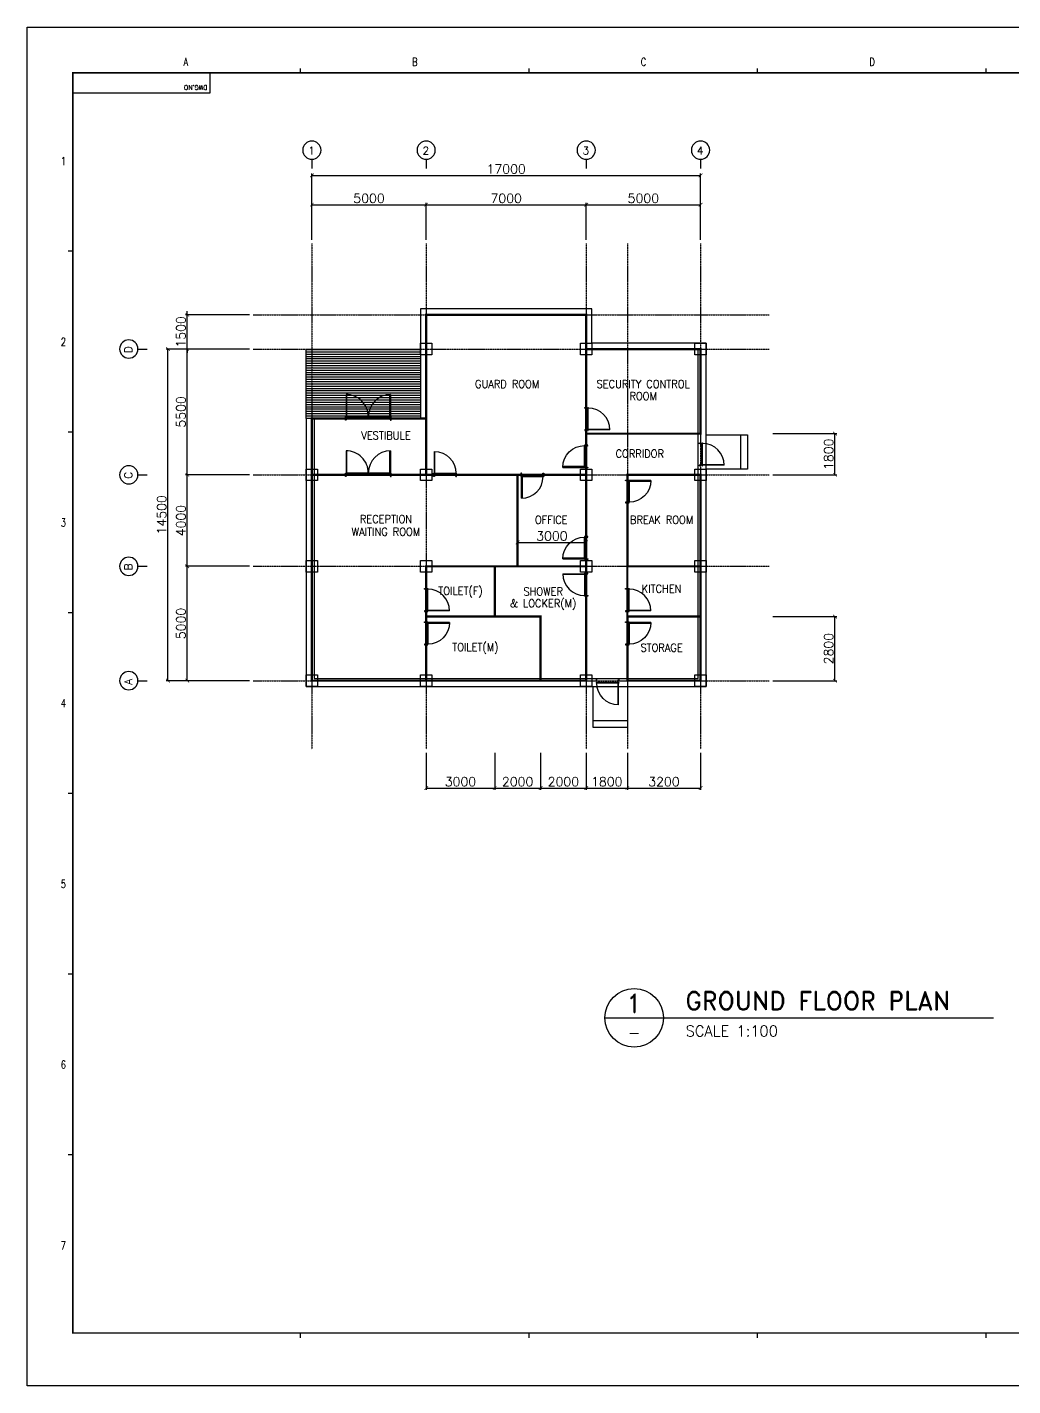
# Model space of a CAD drawing. Header units: millimetres. Extents: x -232466 to 860779, y -177975 to 311634.
# Drawn here: x -987 to 42124, y 172548 to 231948 of the extents above; entities that cross this region are included whole.
import ezdxf
from ezdxf.enums import TextEntityAlignment as Align

# ---------------------------------------------------------------- set-up
doc = ezdxf.new("R2010")
doc.units = ezdxf.units.MM
doc.linetypes.add('AXES', pattern=[50.8, 31.75, -6.35, 6.35, -6.35])
doc.linetypes.add('CENTER', pattern=[2, 1.25, -0.25, 0.25, -0.25])
doc.layers.add('0 외형선', color=3, linetype='Continuous', lineweight=25)
for name, color, linetype in [('4ELE', 4, 'Continuous'), ('Center Line', 1, 'CENTER'), ('COL', 2, 'Continuous'), ('dim', 7, 'Continuous'), ('DOOR', 4, 'Continuous'), ('G', 3, 'Continuous'), ('hat', 8, 'Continuous'), ('stair', 4, 'Continuous'), ('SYM', 7, 'Continuous'), ('TEXT1', 7, 'Continuous'), ('TITLEBOX', 7, 'Continuous')]:
    doc.layers.add(name, color=color, linetype=linetype)
doc.styles.add('ROMAND', font='romand')
doc.styles.add('RomanS', font='romans.shx')
doc.styles.add('TBOX', font='romans.shx')
doc.dimstyles.new('HYUNDAI', dxfattribs={"dimscale": 120, "dimtxt": 3, "dimasz": 3, "dimexe": 1, "dimexo": 2, "dimgap": 1, "dimtad": 1, "dimdec": 0, "dimdsep": 46, "dimtxsty": 'RomanS', "dimcen": 0, "dimclrd": 256, "dimclre": 256, "dimclrt": 3, "dimadec": 0, "dimazin": 0, "dimtfac": 1, "dimtdec": 0, "dimtix": 1, "dimtmove": 2, "dimatfit": 3, "dimfxl": 1, "dimtvp": 1, "dimtolj": 1, "dimarcsym": 0})

# ---------------------------------------------------------------- blocks, each defined once
blk = doc.blocks.new('_ArchTick')
at = {"color": 0, "linetype": 'ByBlock', "const_width": 0.15}
blk.add_lwpolyline([(-0.5, -0.5), (0.5, 0.5)], dxfattribs=at)
blk = doc.blocks.new('*D24')
at = {"layer": 'Defpoints', "color": 0}
for p in [(5172, 217877), (8762, 217877), (8897, 203377)]:
    blk.add_point(p, dxfattribs=at)
at = {"layer": 'dim', "lineweight": -2}
for p, q in [((8602, 217877), (5092, 217877)), ((5172, 203377), (5172, 217877)), ((8737, 203377), (5092, 203377))]:
    blk.add_line(p, q, dxfattribs=at)
at = {"layer": 'dim', "lineweight": -2, "xscale": 160, "yscale": 160, "zscale": 160}
for p, rotation in [((5172, 217877), 90), ((5172, 203377), 270)]:
    blk.add_blockref('_ArchTick', p, dxfattribs=dict(at, rotation=rotation))
at = {"layer": 'dim', "color": 0, "insert": (4892, 210627), "char_height": 400, "attachment_point": 5, "rotation": 90, "style": 'RomanS', "bg_fill": 3, "box_fill_scale": 1.1, "bg_fill_color": 257, "bg_fill_transparency": 0}
blk.add_mtext('\\A1;14500', dxfattribs=at)
blk = doc.blocks.new('*D25')
at = {"layer": 'Defpoints', "color": 0}
for p in [(6017, 217877), (8897, 217877), (8897, 212377)]:
    blk.add_point(p, dxfattribs=at)
at = {"layer": 'dim', "lineweight": -2}
for p, q in [((8737, 217877), (5937, 217877)), ((6017, 212377), (6017, 217877)), ((8737, 212377), (5937, 212377))]:
    blk.add_line(p, q, dxfattribs=at)
at = {"layer": 'dim', "lineweight": -2, "xscale": 160, "yscale": 160, "zscale": 160}
for p, rotation in [((6017, 217877), 90), ((6017, 212377), 270)]:
    blk.add_blockref('_ArchTick', p, dxfattribs=dict(at, rotation=rotation))
at = {"layer": 'dim', "color": 0, "insert": (5737, 215127), "char_height": 400, "attachment_point": 5, "rotation": 90, "style": 'RomanS', "bg_fill": 3, "box_fill_scale": 1.1, "bg_fill_color": 257, "bg_fill_transparency": 0}
blk.add_mtext('\\A1;5500', dxfattribs=at)
blk = doc.blocks.new('*D26')
at = {"layer": 'Defpoints', "color": 0}
for p in [(16465, 224185), (11465, 222487), (16465, 222487)]:
    blk.add_point(p, dxfattribs=at)
at = {"layer": 'dim', "lineweight": -2}
for p, q in [((11465, 222647), (11465, 224265)), ((11465, 224185), (16465, 224185)), ((16465, 222647), (16465, 224265))]:
    blk.add_line(p, q, dxfattribs=at)
at = {"layer": 'dim', "lineweight": -2, "xscale": 160, "yscale": 160, "zscale": 160, "rotation": 180}
blk.add_blockref('_ArchTick', (11465, 224185), dxfattribs=at)
at = {"layer": 'dim', "lineweight": -2, "xscale": 160, "yscale": 160, "zscale": 160}
blk.add_blockref('_ArchTick', (16465, 224185), dxfattribs=at)
at = {"layer": 'dim', "color": 0, "insert": (13965, 224465), "char_height": 400, "attachment_point": 5, "style": 'RomanS', "bg_fill": 3, "box_fill_scale": 1.1, "bg_fill_color": 257, "bg_fill_transparency": 0}
blk.add_mtext('\\A1;5000', dxfattribs=at)
blk = doc.blocks.new('주열')
at = {"layer": 'SYM'}
blk.add_line((0, 600), (0, 0), dxfattribs=at)
blk.add_circle((0, 1200), 600, dxfattribs=at)
blk = doc.blocks.new('*D27')
at = {"layer": 'Defpoints', "color": 0}
for p in [(28465, 225464), (11465, 222487), (28465, 222487)]:
    blk.add_point(p, dxfattribs=at)
at = {"layer": 'dim', "lineweight": -2}
for p, q in [((11465, 222647), (11465, 225544)), ((11465, 225464), (28465, 225464)), ((28465, 222647), (28465, 225544))]:
    blk.add_line(p, q, dxfattribs=at)
at = {"layer": 'dim', "lineweight": -2, "xscale": 160, "yscale": 160, "zscale": 160, "rotation": 180}
blk.add_blockref('_ArchTick', (11465, 225464), dxfattribs=at)
at = {"layer": 'dim', "lineweight": -2, "xscale": 160, "yscale": 160, "zscale": 160}
blk.add_blockref('_ArchTick', (28465, 225464), dxfattribs=at)
at = {"layer": 'dim', "color": 0, "insert": (19965, 225744), "char_height": 400, "attachment_point": 5, "style": 'RomanS', "bg_fill": 3, "box_fill_scale": 1.1, "bg_fill_color": 257, "bg_fill_transparency": 0}
blk.add_mtext('\\A1;17000', dxfattribs=at)
blk = doc.blocks.new('*D28')
at = {"layer": 'Defpoints', "color": 0}
for p in [(23465, 224185), (16465, 222487), (23465, 222487)]:
    blk.add_point(p, dxfattribs=at)
at = {"layer": 'dim', "lineweight": -2}
for p, q in [((16465, 222647), (16465, 224265)), ((16465, 224185), (23465, 224185)), ((23465, 222647), (23465, 224265))]:
    blk.add_line(p, q, dxfattribs=at)
at = {"layer": 'dim', "lineweight": -2, "xscale": 160, "yscale": 160, "zscale": 160, "rotation": 180}
blk.add_blockref('_ArchTick', (16465, 224185), dxfattribs=at)
at = {"layer": 'dim', "lineweight": -2, "xscale": 160, "yscale": 160, "zscale": 160}
blk.add_blockref('_ArchTick', (23465, 224185), dxfattribs=at)
at = {"layer": 'dim', "color": 0, "insert": (19965, 224465), "char_height": 400, "attachment_point": 5, "style": 'RomanS', "bg_fill": 3, "box_fill_scale": 1.1, "bg_fill_color": 257, "bg_fill_transparency": 0}
blk.add_mtext('\\A1;7000', dxfattribs=at)
blk = doc.blocks.new('*D29')
at = {"layer": 'Defpoints', "color": 0}
for p in [(28465, 224185), (23465, 222487), (28465, 222487)]:
    blk.add_point(p, dxfattribs=at)
at = {"layer": 'dim', "lineweight": -2}
for p, q in [((23465, 222647), (23465, 224265)), ((23465, 224185), (28465, 224185)), ((28465, 222647), (28465, 224265))]:
    blk.add_line(p, q, dxfattribs=at)
at = {"layer": 'dim', "lineweight": -2, "xscale": 160, "yscale": 160, "zscale": 160, "rotation": 180}
blk.add_blockref('_ArchTick', (23465, 224185), dxfattribs=at)
at = {"layer": 'dim', "lineweight": -2, "xscale": 160, "yscale": 160, "zscale": 160}
blk.add_blockref('_ArchTick', (28465, 224185), dxfattribs=at)
at = {"layer": 'dim', "color": 0, "insert": (25965, 224465), "char_height": 400, "attachment_point": 5, "style": 'RomanS', "bg_fill": 3, "box_fill_scale": 1.1, "bg_fill_color": 257, "bg_fill_transparency": 0}
blk.add_mtext('\\A1;5000', dxfattribs=at)
blk = doc.blocks.new('*D30')
at = {"layer": 'Defpoints', "color": 0}
for p in [(6017, 208377), (8897, 208377), (8897, 203377)]:
    blk.add_point(p, dxfattribs=at)
at = {"layer": 'dim', "lineweight": -2}
for p, q in [((8737, 208377), (5937, 208377)), ((6017, 203377), (6017, 208377)), ((8737, 203377), (5937, 203377))]:
    blk.add_line(p, q, dxfattribs=at)
at = {"layer": 'dim', "lineweight": -2, "xscale": 160, "yscale": 160, "zscale": 160}
for p, rotation in [((6017, 208377), 90), ((6017, 203377), 270)]:
    blk.add_blockref('_ArchTick', p, dxfattribs=dict(at, rotation=rotation))
at = {"layer": 'dim', "color": 0, "insert": (5737, 205877), "char_height": 400, "attachment_point": 5, "rotation": 90, "style": 'RomanS', "bg_fill": 3, "box_fill_scale": 1.1, "bg_fill_color": 257, "bg_fill_transparency": 0}
blk.add_mtext('\\A1;5000', dxfattribs=at)
blk = doc.blocks.new('*D60')
at = {"layer": 'Defpoints', "color": 0}
for p in [(6017, 212377), (8897, 212377), (8897, 208377)]:
    blk.add_point(p, dxfattribs=at)
at = {"layer": 'dim', "lineweight": -2}
for p, q in [((8737, 212377), (5937, 212377)), ((6017, 208377), (6017, 212377)), ((8737, 208377), (5937, 208377))]:
    blk.add_line(p, q, dxfattribs=at)
at = {"layer": 'dim', "lineweight": -2, "xscale": 160, "yscale": 160, "zscale": 160}
for p, rotation in [((6017, 212377), 90), ((6017, 208377), 270)]:
    blk.add_blockref('_ArchTick', p, dxfattribs=dict(at, rotation=rotation))
at = {"layer": 'dim', "color": 0, "insert": (5737, 210377), "char_height": 400, "attachment_point": 5, "rotation": 90, "style": 'RomanS', "bg_fill": 3, "box_fill_scale": 1.1, "bg_fill_color": 257, "bg_fill_transparency": 0}
blk.add_mtext('\\A1;4000', dxfattribs=at)
blk = doc.blocks.new('*D61')
at = {"layer": 'Defpoints', "color": 0}
for p in [(8897, 219377), (8897, 217877)]:
    blk.add_point(p, dxfattribs=at)
at = {"layer": 'dim', "lineweight": -2}
for p, q in [((8737, 219377), (5937, 219377)), ((6017, 219377), (6017, 219537)), ((6017, 217877), (6017, 219377)), ((8737, 217877), (5937, 217877)), ((6017, 217877), (6017, 217717))]:
    blk.add_line(p, q, dxfattribs=at)
at = {"layer": 'dim', "lineweight": -2, "xscale": 160, "yscale": 160, "zscale": 160}
for p, rotation in [((6017, 219377), 270), ((6017, 217877), 90)]:
    blk.add_blockref('_ArchTick', p, dxfattribs=dict(at, rotation=rotation))
at = {"layer": 'dim', "color": 0, "insert": (5737, 218627), "char_height": 400, "attachment_point": 5, "rotation": 90, "style": 'RomanS', "bg_fill": 3, "box_fill_scale": 1.1, "bg_fill_color": 257, "bg_fill_transparency": 0}
blk.add_mtext('\\A1;1500', dxfattribs=at)
at = {"layer": 'Defpoints', "color": 0}
blk.add_point((6017, 219377), dxfattribs=at)
blk = doc.blocks.new('*D62')
at = {"layer": 'Defpoints', "color": 0}
for p in [(16465, 200377), (19465, 200377), (19465, 198679)]:
    blk.add_point(p, dxfattribs=at)
at = {"layer": 'dim', "lineweight": -2}
for p, q in [((16465, 200217), (16465, 198599)), ((19465, 200217), (19465, 198599)), ((16465, 198679), (19465, 198679))]:
    blk.add_line(p, q, dxfattribs=at)
at = {"layer": 'dim', "lineweight": -2, "xscale": 160, "yscale": 160, "zscale": 160, "rotation": 180}
blk.add_blockref('_ArchTick', (16465, 198679), dxfattribs=at)
at = {"layer": 'dim', "lineweight": -2, "xscale": 160, "yscale": 160, "zscale": 160}
blk.add_blockref('_ArchTick', (19465, 198679), dxfattribs=at)
at = {"layer": 'dim', "color": 0, "insert": (17965, 198959), "char_height": 400, "attachment_point": 5, "style": 'RomanS', "bg_fill": 3, "box_fill_scale": 1.1, "bg_fill_color": 257, "bg_fill_transparency": 0}
blk.add_mtext('\\A1;3000', dxfattribs=at)
blk = doc.blocks.new('*D63')
at = {"layer": 'Defpoints', "color": 0}
for p in [(19465, 200377), (21465, 200377)]:
    blk.add_point(p, dxfattribs=at)
at = {"layer": 'dim', "lineweight": -2}
for p, q in [((19465, 200217), (19465, 198599)), ((21465, 200217), (21465, 198599)), ((19465, 198679), (21465, 198679))]:
    blk.add_line(p, q, dxfattribs=at)
at = {"layer": 'dim', "lineweight": -2, "xscale": 160, "yscale": 160, "zscale": 160, "rotation": 180}
blk.add_blockref('_ArchTick', (19465, 198679), dxfattribs=at)
at = {"layer": 'dim', "lineweight": -2, "xscale": 160, "yscale": 160, "zscale": 160}
blk.add_blockref('_ArchTick', (21465, 198679), dxfattribs=at)
at = {"layer": 'dim', "color": 0, "insert": (20465, 198959), "char_height": 400, "attachment_point": 5, "style": 'RomanS', "bg_fill": 3, "box_fill_scale": 1.1, "bg_fill_color": 257, "bg_fill_transparency": 0}
blk.add_mtext('\\A1;2000', dxfattribs=at)
at = {"layer": 'Defpoints', "color": 0}
blk.add_point((21465, 198679), dxfattribs=at)
blk = doc.blocks.new('*D64')
at = {"layer": 'Defpoints', "color": 0}
for p in [(21465, 200377), (23465, 200377)]:
    blk.add_point(p, dxfattribs=at)
at = {"layer": 'dim', "lineweight": -2}
for p, q in [((21465, 200217), (21465, 198599)), ((23465, 200217), (23465, 198599)), ((21465, 198679), (23465, 198679))]:
    blk.add_line(p, q, dxfattribs=at)
at = {"layer": 'dim', "lineweight": -2, "xscale": 160, "yscale": 160, "zscale": 160, "rotation": 180}
blk.add_blockref('_ArchTick', (21465, 198679), dxfattribs=at)
at = {"layer": 'dim', "lineweight": -2, "xscale": 160, "yscale": 160, "zscale": 160}
blk.add_blockref('_ArchTick', (23465, 198679), dxfattribs=at)
at = {"layer": 'dim', "color": 0, "insert": (22465, 198959), "char_height": 400, "attachment_point": 5, "style": 'RomanS', "bg_fill": 3, "box_fill_scale": 1.1, "bg_fill_color": 257, "bg_fill_transparency": 0}
blk.add_mtext('\\A1;2000', dxfattribs=at)
at = {"layer": 'Defpoints', "color": 0}
blk.add_point((23465, 198679), dxfattribs=at)
blk = doc.blocks.new('*D65')
at = {"layer": 'Defpoints', "color": 0}
for p in [(23465, 200377), (25265, 200377)]:
    blk.add_point(p, dxfattribs=at)
at = {"layer": 'dim', "lineweight": -2}
for p, q in [((23465, 200217), (23465, 198599)), ((25265, 200217), (25265, 198599)), ((23465, 198679), (25265, 198679))]:
    blk.add_line(p, q, dxfattribs=at)
at = {"layer": 'dim', "lineweight": -2, "xscale": 160, "yscale": 160, "zscale": 160, "rotation": 180}
blk.add_blockref('_ArchTick', (23465, 198679), dxfattribs=at)
at = {"layer": 'dim', "lineweight": -2, "xscale": 160, "yscale": 160, "zscale": 160}
blk.add_blockref('_ArchTick', (25265, 198679), dxfattribs=at)
at = {"layer": 'dim', "color": 0, "insert": (24365, 198959), "char_height": 400, "attachment_point": 5, "style": 'RomanS', "bg_fill": 3, "box_fill_scale": 1.1, "bg_fill_color": 257, "bg_fill_transparency": 0}
blk.add_mtext('\\A1;1800', dxfattribs=at)
at = {"layer": 'Defpoints', "color": 0}
blk.add_point((25265, 198679), dxfattribs=at)
blk = doc.blocks.new('*D66')
at = {"layer": 'Defpoints', "color": 0}
for p in [(25265, 200377), (28465, 200377), (28465, 198679)]:
    blk.add_point(p, dxfattribs=at)
at = {"layer": 'dim', "lineweight": -2}
for p, q in [((25265, 200217), (25265, 198599)), ((28465, 200217), (28465, 198599)), ((25265, 198679), (28465, 198679))]:
    blk.add_line(p, q, dxfattribs=at)
at = {"layer": 'dim', "lineweight": -2, "xscale": 160, "yscale": 160, "zscale": 160, "rotation": 180}
blk.add_blockref('_ArchTick', (25265, 198679), dxfattribs=at)
at = {"layer": 'dim', "lineweight": -2, "xscale": 160, "yscale": 160, "zscale": 160}
blk.add_blockref('_ArchTick', (28465, 198679), dxfattribs=at)
at = {"layer": 'dim', "color": 0, "insert": (26865, 198959), "char_height": 400, "attachment_point": 5, "style": 'RomanS', "bg_fill": 3, "box_fill_scale": 1.1, "bg_fill_color": 257, "bg_fill_transparency": 0}
blk.add_mtext('\\A1;3200', dxfattribs=at)
blk = doc.blocks.new('*D67')
at = {"layer": 'Defpoints', "color": 0}
for p in [(31465, 206177), (34345, 206177), (31465, 203377)]:
    blk.add_point(p, dxfattribs=at)
at = {"layer": 'dim', "lineweight": -2}
for p, q in [((31625, 206177), (34425, 206177)), ((34345, 203377), (34345, 206177)), ((31625, 203377), (34425, 203377))]:
    blk.add_line(p, q, dxfattribs=at)
at = {"layer": 'dim', "lineweight": -2, "xscale": 160, "yscale": 160, "zscale": 160}
for p, rotation in [((34345, 206177), 90), ((34345, 203377), 270)]:
    blk.add_blockref('_ArchTick', p, dxfattribs=dict(at, rotation=rotation))
at = {"layer": 'dim', "color": 0, "insert": (34065, 204777), "char_height": 400, "attachment_point": 5, "rotation": 90, "style": 'RomanS', "bg_fill": 3, "box_fill_scale": 1.1, "bg_fill_color": 257, "bg_fill_transparency": 0}
blk.add_mtext('\\A1;2800', dxfattribs=at)
blk = doc.blocks.new('*D68')
at = {"layer": 'Defpoints', "color": 0}
for p in [(31465, 214177), (31465, 212377)]:
    blk.add_point(p, dxfattribs=at)
at = {"layer": 'dim', "lineweight": -2}
for p, q in [((31625, 214177), (34425, 214177)), ((34345, 212377), (34345, 214177)), ((31625, 212377), (34425, 212377))]:
    blk.add_line(p, q, dxfattribs=at)
at = {"layer": 'dim', "lineweight": -2, "xscale": 160, "yscale": 160, "zscale": 160}
for p, rotation in [((34345, 214177), 90), ((34345, 212377), 270)]:
    blk.add_blockref('_ArchTick', p, dxfattribs=dict(at, rotation=rotation))
at = {"layer": 'dim', "color": 0, "insert": (34065, 213277), "char_height": 400, "attachment_point": 5, "rotation": 90, "style": 'RomanS', "bg_fill": 3, "box_fill_scale": 1.1, "bg_fill_color": 257, "bg_fill_transparency": 0}
blk.add_mtext('\\A1;1800', dxfattribs=at)
at = {"layer": 'Defpoints', "color": 0}
blk.add_point((34345, 214177), dxfattribs=at)
blk = doc.blocks.new('D2000')
at = {"color": 8}
for p, q in [((-45, -45), (-45, -1955)), ((0, -1935), (0, -65))]:
    blk.add_line(p, q, dxfattribs=at)
for points in [[(-25, 0), (0, 0), (0, -25), (-45, -25), (-45, -45), (-105, -45), (-150, -25), (-150, 0), (-130, 0)], [(975, -25), (0, -25), (0, -65), (975, -65), (975, -25)], [(-25, -2000), (0, -2000), (0, -1975), (-45, -1975), (-45, -1955), (-105, -1955), (-150, -1975), (-150, -2000), (-130, -2000)], [(975, -1975), (0, -1975), (0, -1935), (975, -1935), (975, -1975)]]:
    blk.add_lwpolyline(points)
at = {"ltscale": 0.2}
for centre, start, end in [((0, -25), 270, 0), ((0, -1975), 0, 90)]:
    blk.add_arc(centre, 975, start, end, dxfattribs=at)
blk = doc.blocks.new('SD1')
at = {"color": 8}
for p, q in [((-55, 200), (-975, 200)), ((-955, 155), (-45, 155))]:
    blk.add_line(p, q, dxfattribs=at)
for points in [[(-25, 1150), (-25, 200), (-55, 200), (-55, 1150)], [(-1000, 180), (-1000, 200), (-975, 200), (-975, 155), (-955, 155), (-955, 95), (-975, 50), (-1000, 50), (-1000, 70)], [(0, 180), (0, 200), (-25, 200), (-25, 155), (-45, 155), (-45, 95), (-25, 50), (0, 50), (0, 70)]]:
    blk.add_lwpolyline(points)
blk.add_arc((-25, 200), 950, 90, 180)
blk = doc.blocks.new('*D99')
at = {"layer": 'Defpoints', "color": 0}
for p in [(23465, 210377), (20465, 210215), (23465, 209424)]:
    blk.add_point(p, dxfattribs=at)
at = {"layer": 'dim', "lineweight": -2}
for p, q in [((20465, 210055), (20465, 209344)), ((23465, 210217), (23465, 209344)), ((20465, 209424), (23465, 209424))]:
    blk.add_line(p, q, dxfattribs=at)
at = {"layer": 'dim', "lineweight": -2, "xscale": 160, "yscale": 160, "zscale": 160, "rotation": 180}
blk.add_blockref('_ArchTick', (20465, 209424), dxfattribs=at)
at = {"layer": 'dim', "lineweight": -2, "xscale": 160, "yscale": 160, "zscale": 160}
blk.add_blockref('_ArchTick', (23465, 209424), dxfattribs=at)
at = {"layer": 'dim', "color": 0, "insert": (21965, 209704), "char_height": 400, "attachment_point": 5, "style": 'RomanS', "bg_fill": 3, "box_fill_scale": 1.1, "bg_fill_color": 257, "bg_fill_transparency": 0}
blk.add_mtext('\\A1;3000', dxfattribs=at)

msp = doc.modelspace()

# ---------------------------------------------------------------- hatches: boundary and pattern name
at = {"layer": 'hat'}
h = msp.add_hatch(dxfattribs=at)
h.set_pattern_fill('_USER', color=256, scale=100, style=0, pattern_type=0)
h.set_pattern_definition([(0, (-24494.57, 155356.6), (0, 100), [])])
h.paths.add_polyline_path([(16214.8, 217876.9), (16214.8, 214836.9), (11214.8, 214836.9), (11214.8, 217876.9)])

# ---------------------------------------------------------------- linework, layer by layer
msp.add_lwpolyline([(24283.1, 188632.4), (41283.1, 188632.4)])
msp.add_circle((25563.1, 188632.4), 1280)
at = {"layer": '0 외형선', "linetype": 'Continuous'}
for points in [[(28715.2, 218126.9), (23715.2, 218126.9), (23715.2, 219626.9), (16215.2, 219626.9), (16214.8, 214836.9), (11214.8, 214836.9), (11215.2, 203126.9), (28715.2, 203126.9)], [(28365.2, 217876.9), (23465.2, 217876.9), (23465.2, 219376.9), (16465.2, 219376.9), (16465.2, 214836.9), (11565.2, 214836.9), (11565.2, 203476.9), (28365.2, 203476.9)]]:
    msp.add_lwpolyline(points, close=True, dxfattribs=at)
at = {"layer": '0 외형선', "linetype": 'Continuous', "const_width": 100}
for points in [[(16465.2, 219376.9), (23465.2, 219376.9), (23465.2, 212376.9), (16465.2, 212376.9)], [(23465.2, 217876.9), (28465.2, 217876.9), (28465.2, 214176.9), (23465.2, 214176.9)], [(11465.2, 214836.9), (16465.2, 214836.9), (16465.2, 212376.9), (11465.2, 212376.9)], [(20465.2, 212376.9), (20465.2, 208376.9), (16465.2, 208376.9), (16465.2, 203376.9), (11465.2, 203376.9), (11465.2, 212376.9)], [(20465.2, 212376.9), (23465.2, 212376.9), (23465.2, 208376.9), (20465.2, 208376.9)], [(25265.2, 212376.9), (28465.2, 212376.9), (28465.2, 208376.9), (25265.2, 208376.9)], [(16465.2, 208376.9), (19465.2, 208376.9), (19465.2, 206176.9), (16465.2, 206176.9)], [(23465.2, 208376.9), (19465.2, 208376.9), (19465, 206176.9), (21465.2, 206176.9), (21465.2, 203376.9), (23465.2, 203376.9)], [(25264, 208376.9), (28464, 208376.9), (28464, 206176.9), (25264, 206176.9)], [(16465.2, 206176.9), (21465.2, 206176.9), (21465.2, 203376.9), (16465.2, 203376.9)], [(25265.2, 206176.9), (28465.2, 206176.9), (28465.2, 203376.9), (25265.2, 203376.9)]]:
    msp.add_lwpolyline(points, close=True, dxfattribs=at)
at = {"layer": '4ELE'}
for p, q in [((30215.2, 214126.9), (30215.2, 212626.9)), ((25265.2, 201626.9), (23765.2, 201626.9))]:
    msp.add_line(p, q, dxfattribs=at)
for points in [[(28715.2, 214126.9), (30515.2, 214126.9), (30515.2, 212626.9), (28715.2, 212626.9)], [(25265.2, 203126.9), (25265.2, 201326.9), (23765.2, 201326.9), (23765.2, 203126.9)]]:
    msp.add_lwpolyline(points, dxfattribs=at)
at = {"layer": 'Center Line', "linetype": 'AXES'}
for p, q in [((8896.6, 219376.9), (31465.2, 219376.9)), ((8896.6, 217876.9), (31465.2, 217876.9))]:
    msp.add_line(p, q, dxfattribs=at)
at = {"layer": 'COL'}
for points in [[(16215.2, 217626.9), (16215.2, 218126.9), (16715.2, 218126.9), (16715.2, 217626.9)], [(23215.2, 217626.9), (23215.2, 218126.9), (23715.2, 218126.9), (23715.2, 217626.9)], [(28215.2, 217626.9), (28215.2, 218126.9), (28715.2, 218126.9), (28715.2, 217626.9)], [(11215.2, 212126.9), (11215.2, 212626.9), (11715.2, 212626.9), (11715.2, 212126.9)], [(16215.2, 212126.9), (16215.2, 212626.9), (16715.2, 212626.9), (16715.2, 212126.9)], [(23215.2, 212126.9), (23215.2, 212626.9), (23715.2, 212626.9), (23715.2, 212126.9)], [(28215.2, 212126.9), (28215.2, 212626.9), (28715.2, 212626.9), (28715.2, 212126.9)], [(11215.2, 208126.9), (11215.2, 208626.9), (11715.2, 208626.9), (11715.2, 208126.9)], [(16215.2, 208126.9), (16215.2, 208626.9), (16715.2, 208626.9), (16715.2, 208126.9)], [(23215.2, 208126.9), (23215.2, 208626.9), (23715.2, 208626.9), (23715.2, 208126.9)], [(28215.2, 208126.9), (28215.2, 208626.9), (28715.2, 208626.9), (28715.2, 208126.9)], [(11215.2, 203126.9), (11215.2, 203626.9), (11715.2, 203626.9), (11715.2, 203126.9)], [(16215.2, 203126.9), (16215.2, 203626.9), (16715.2, 203626.9), (16715.2, 203126.9)], [(23215.2, 203126.9), (23215.2, 203626.9), (23715.2, 203626.9), (23715.2, 203126.9)], [(28215.2, 203126.9), (28215.2, 203626.9), (28715.2, 203626.9), (28715.2, 203126.9)]]:
    msp.add_lwpolyline(points, close=True, dxfattribs=at)
at = {"layer": 'stair'}
msp.add_lwpolyline([(11214.8, 214836.9), (11214.8, 217876.9), (16214.8, 217876.9), (16214.8, 214836.9)], dxfattribs=at)
at = {"layer": 'TITLEBOX', "color": 4, "linetype": 'Continuous'}
for p, q in [((10963.2, 229948.2), (10963.2, 230148.2)), ((10963.2, 229948.2), (10963.2, 230148.2)), ((20963.2, 229948.2), (20963.2, 230148.2)), ((20963.2, 229948.2), (20963.2, 230148.2)), ((30963.2, 229948.2), (30963.2, 230148.2)), ((30963.2, 229948.2), (30963.2, 230148.2)), ((40963.2, 229948.2), (40963.2, 230148.2)), ((40963.2, 229948.2), (40963.2, 230148.2)), ((1013.2, 222148.2), (813.2, 222148.2)), ((1013.2, 214248.2), (813.2, 214248.2)), ((1013.2, 206348.2), (813.2, 206348.2)), ((1013.2, 198448.2), (813.2, 198448.2)), ((1013.2, 190548.2), (813.2, 190548.2)), ((1013.2, 182648.2), (813.2, 182648.2)), ((10963.2, 174648.1), (10963.2, 174848.1)), ((10963.2, 174648.1), (10963.2, 174848.1)), ((20963.2, 174648.1), (20963.2, 174848.1)), ((20963.2, 174648.1), (20963.2, 174848.1)), ((30963.2, 174648.1), (30963.2, 174848.1)), ((30963.2, 174648.1), (30963.2, 174848.1)), ((40963.2, 174648.1), (40963.2, 174848.1)), ((40963.2, 174648.1), (40963.2, 174848.1))]:
    msp.add_line(p, q, dxfattribs=at)
at = {"layer": 'TITLEBOX', "color": 7}
msp.add_lwpolyline([(-986.8, 231948.2), (83113.2, 231948.2), (83113.2, 172548.2), (-986.8, 172548.2)], close=True, dxfattribs=at)
at = {"layer": 'TITLEBOX', "color": 4, "const_width": 70}
msp.add_lwpolyline([(1013.2, 229948.2), (81039.2, 229948.2), (81039.2, 174856.8), (1013.2, 174856.8)], close=True, dxfattribs=at)
at = {"layer": 'TITLEBOX'}
msp.add_lwpolyline([(1013.2, 229082.3), (7013.2, 229082.3), (7013.2, 229948.2)], dxfattribs=at)

# ---------------------------------------------------------------- block references
at = {"layer": 'DOOR'}
for name, p, rotation in [('D2000', (12933.8, 214911.9), 90.00000000000024), ('SD1', (23354.7, 214321), 270.0000000000002), ('D2000', (12933.8, 212451.9), 90.00000000000024), ('SD1', (28354.7, 212771), 270.0000000000002), ('SD1', (20604.2, 212501.9), 180), ('SD1', (23590.2, 208074.8), 90.00000000000024), ('SD1', (16339, 206404.2), 270.0000000000002), ('SD1', (25139, 206404.2), 270.0000000000002)]:
    msp.add_blockref(name, p, dxfattribs=dict(at, rotation=rotation))
at = {"layer": 'DOOR', "xscale": -1}
msp.add_blockref('SD1', (16791.5, 212251.9), dxfattribs=at)
for p, rotation in [((23590.2, 212679), 89.99999999999979), ((25140.2, 212149.5), 269.9999999999998), ((23590.2, 208679), 89.99999999999977), ((16339, 205949.5), 269.9999999999998), ((25139, 205949.5), 269.9999999999998), ((24898.5, 203471.9), 180)]:
    msp.add_blockref('SD1', p, dxfattribs=dict(at, rotation=rotation))
at = {"layer": 'SYM', "xscale": -0.6666666666666666, "yscale": 0.6666666666666666, "zscale": 0.6666666666666666}
for p, rotation in [((11465.2, 225771.2), 359.9999999999999), ((4258.9, 217876.9), 89.99999999999972), ((4258.9, 212376.9), 89.99999999999972), ((4258.9, 208376.9), 89.99999999999972), ((4258.9, 203376.9), 89.99999999999972)]:
    msp.add_blockref('주열', p, dxfattribs=dict(at, rotation=rotation))

# ---------------------------------------------------------------- texts
at = {"layer": 'G', "color": 3, "style": 'RomanS', "width": 0.9}
for s, p in [('GUARD ROOM', (20006.9, 216345.9)), ('SECURITY CONTROL', (25957, 216345.9)), ('ROOM', (25957, 215818.7)), ('VESTIBULE', (14706.5, 214098.7)), ('CORRIDOR', (25806.6, 213302.7)), ('RECEPTION', (14706.5, 210443)), ('OFFICE', (21935.2, 210410.1)), ('BREAK ROOM', (26762.2, 210410.1)), ('WAITING ROOM', (14706.5, 209888.7)), ('TOILET(F)', (17965.2, 207276.9)), ('SHOWER', (21582.5, 207276.9)), ('KITCHEN', (26762.2, 207397.4)), ('& LOCKER(M)', (21582.5, 206735.5)), ('TOILET(M)', (18615.9, 204818.5)), ('STORAGE', (26762.2, 204818.5))]:
    msp.add_text(s, height=350, dxfattribs=at).set_placement(p, align=Align.MIDDLE)
at = {"layer": 'SYM', "style": 'ROMAND'}
for s, p in [('1', (11309.6, 226387)), ('2', (16309.6, 226387)), ('3', (23309.6, 226387)), ('4', (28309.6, 226387))]:
    msp.add_text(s, height=336.4, dxfattribs=at).set_placement(p)
for s, p in [('D', (3603, 217701)), ('C', (3603, 212201)), ('B', (3603, 208201)), ('A', (3603, 203201))]:
    msp.add_text(s, height=336.4, rotation=90, dxfattribs=at).set_placement(p)
at = {"layer": 'TEXT1', "color": 3, "style": 'ROMAND'}
msp.add_text('1', height=800, dxfattribs=at).set_placement((25563.1, 189272.4), align=Align.MIDDLE_CENTER)
for s, height, p in [('GROUND FLOOR PLAN', 800, (27803.1, 188982.2)), ('SCALE 1:100', 468, (27814.4, 187826.5))]:
    msp.add_text(s, height=height, dxfattribs=at).set_placement(p)
at = {"layer": 'TEXT1', "style": 'RomanS'}
msp.add_text('-', height=480, dxfattribs=at).set_placement((25563.1, 187992.4), align=Align.MIDDLE_CENTER)
at = {"layer": 'TITLEBOX', "color": 4, "linetype": 'Continuous', "style": 'TBOX', "width": 0.75}
for s, p in [('A', (5850.2, 230254.8)), ('B', (15850.2, 230254.8)), ('C', (25850.2, 230254.8)), ('D', (35850.2, 230254.8)), ('1', (487.3, 225915)), ('2', (487.3, 218015)), ('3', (487.3, 210115)), ('4', (487.3, 202215)), ('5', (487.3, 194315)), ('6', (487.3, 186415)), ('7', (487.3, 178515))]:
    msp.add_text(s, height=350, dxfattribs=at).set_placement(p)
at = {"layer": 'TITLEBOX', "style": 'ROMAND'}
msp.add_text('DWG.NO', height=200, rotation=180, dxfattribs=at).set_placement((6897.7, 229408.1))

# ---------------------------------------------------------------- next in the draw order: dimensions: what is measured, and where the dimension line sits
at = {"layer": 'dim'}
dim = msp.add_linear_dim(base=(16465.2, 224184.9), p1=(11465.2, 222486.5), p2=(16465.2, 222486.5), dimstyle='HYUNDAI', override={"dimscale": 80, "dimtxt": 5, "dimasz": 2, "dimpost": '\\X', "dimblk1": 'ArchTick', "dimblk2": 'ArchTick', "dimsah": 1, "dimclrt": 0, "dimtfill": 1}, dxfattribs=at)
dim.commit()
dim.dimension.update_dxf_attribs({"geometry": '*D26', "text_midpoint": (13965.2, 224464.9)})
dim = msp.add_linear_dim(base=(5171.9, 217876.9), p1=(8896.6, 203376.9), p2=(8762.2, 217876.9), angle=90, dimstyle='HYUNDAI', override={"dimscale": 80, "dimtxt": 5, "dimasz": 2, "dimpost": '\\X', "dimblk1": 'ArchTick', "dimblk2": 'ArchTick', "dimsah": 1, "dimclrt": 0, "dimtfill": 1}, dxfattribs=at)
dim.commit()
dim.dimension.update_dxf_attribs({"geometry": '*D24', "text_midpoint": (4891.9, 210626.9)})

# ---------------------------------------------------------------- next in the draw order: dimensions: what is measured, and where the dimension line sits
dim = msp.add_linear_dim(base=(28465.2, 225464.4), p1=(11465.2, 222486.5), p2=(28465.2, 222486.5), dimstyle='HYUNDAI', override={"dimscale": 80, "dimtxt": 5, "dimasz": 2, "dimpost": '\\X', "dimblk1": 'ArchTick', "dimblk2": 'ArchTick', "dimsah": 1, "dimclrt": 0, "dimtfill": 1}, dxfattribs=at)
dim.commit()
dim.dimension.update_dxf_attribs({"geometry": '*D27', "text_midpoint": (19965.2, 225744.4)})
for base, p1, p2, picture, middle in [((6016.6, 217876.9), (8896.6, 212376.9), (8896.6, 217876.9), '*D25', (5736.6, 215126.9)), ((6016.6, 208376.9), (8896.6, 203376.9), (8896.6, 208376.9), '*D30', (5736.6, 205876.9))]:
    dim = msp.add_linear_dim(base=base, p1=p1, p2=p2, angle=90, dimstyle='HYUNDAI', override={"dimscale": 80, "dimtxt": 5, "dimasz": 2, "dimpost": '\\X', "dimblk1": 'ArchTick', "dimblk2": 'ArchTick', "dimsah": 1, "dimclrt": 0, "dimtfill": 1}, dxfattribs=at)
    dim.commit()
    dim.dimension.update_dxf_attribs({"geometry": picture, "text_midpoint": middle})

# ---------------------------------------------------------------- next in the draw order: linework, layer by layer
at = {"layer": 'Center Line', "linetype": 'AXES'}
for p, q in [((11465.2, 222486.5), (11465.2, 200376.9)), ((8896.6, 212376.9), (31465.2, 212376.9)), ((8896.6, 208376.9), (31465.2, 208376.9)), ((8896.6, 203376.9), (31465.2, 203376.9))]:
    msp.add_line(p, q, dxfattribs=at)

# ---------------------------------------------------------------- next in the draw order: block references
at = {"layer": 'SYM', "xscale": -0.6666666666666666, "yscale": 0.6666666666666666, "zscale": 0.6666666666666666, "rotation": 359.9999999999999}
for p in [(16465.2, 225771.2), (23465.2, 225771.2), (28465.2, 225771.2)]:
    msp.add_blockref('주열', p, dxfattribs=at)

# ---------------------------------------------------------------- next in the draw order: dimensions: what is measured, and where the dimension line sits
at = {"layer": 'dim'}
dim = msp.add_linear_dim(base=(23465.2, 224184.9), p1=(16465.2, 222486.5), p2=(23465.2, 222486.5), dimstyle='HYUNDAI', override={"dimscale": 80, "dimtxt": 5, "dimasz": 2, "dimpost": '\\X', "dimblk1": 'ArchTick', "dimblk2": 'ArchTick', "dimsah": 1, "dimclrt": 0, "dimtfill": 1}, dxfattribs=at)
dim.commit()
dim.dimension.update_dxf_attribs({"geometry": '*D28', "text_midpoint": (19965.2, 224464.9)})
dim = msp.add_linear_dim(base=(6016.6, 219376.9), p1=(8896.6, 217876.9), p2=(8896.6, 219376.9), angle=90, dimstyle='HYUNDAI', override={"dimscale": 80, "dimtxt": 5, "dimasz": 2, "dimpost": '\\X', "dimblk1": 'ArchTick', "dimblk2": 'ArchTick', "dimsah": 1, "dimclrt": 0, "dimtfill": 1}, dxfattribs=at)
dim.commit()
dim.dimension.update_dxf_attribs({"geometry": '*D61', "text_midpoint": (5736.6, 218626.9)})

# ---------------------------------------------------------------- next in the draw order: linework, layer by layer
at = {"layer": 'Center Line', "linetype": 'AXES'}
msp.add_line((16465.2, 222486.5), (16465.2, 200376.9), dxfattribs=at)

# ---------------------------------------------------------------- next in the draw order: dimensions: what is measured, and where the dimension line sits
at = {"layer": 'dim'}
dim = msp.add_linear_dim(base=(28465.2, 224184.9), p1=(23465.2, 222486.5), p2=(28465.2, 222486.5), dimstyle='HYUNDAI', override={"dimscale": 80, "dimtxt": 5, "dimasz": 2, "dimpost": '\\X', "dimblk1": 'ArchTick', "dimblk2": 'ArchTick', "dimsah": 1, "dimclrt": 0, "dimtfill": 1}, dxfattribs=at)
dim.commit()
dim.dimension.update_dxf_attribs({"geometry": '*D29', "text_midpoint": (25965.2, 224464.9)})
for base, p1, p2, picture, middle in [((34345.2, 214176.9), (31465.2, 212376.9), (31465.2, 214176.9), '*D68', (34065.2, 213276.9)), ((6016.6, 212376.9), (8896.6, 208376.9), (8896.6, 212376.9), '*D60', (5736.6, 210376.9)), ((34345.2, 206176.9), (31465.2, 203376.9), (31465.2, 206176.9), '*D67', (34065.2, 204776.9))]:
    dim = msp.add_linear_dim(base=base, p1=p1, p2=p2, angle=90, dimstyle='HYUNDAI', override={"dimscale": 80, "dimtxt": 5, "dimasz": 2, "dimpost": '\\X', "dimblk1": 'ArchTick', "dimblk2": 'ArchTick', "dimsah": 1, "dimclrt": 0, "dimtfill": 1}, dxfattribs=at)
    dim.commit()
    dim.dimension.update_dxf_attribs({"geometry": picture, "text_midpoint": middle})

# ---------------------------------------------------------------- next in the draw order: linework, layer by layer
at = {"layer": 'Center Line', "linetype": 'AXES'}
for p, q in [((23465.2, 222486.5), (23465.2, 200376.9)), ((25265.2, 222486.5), (25265.2, 200376.9)), ((28465.2, 222486.5), (28465.2, 200376.9))]:
    msp.add_line(p, q, dxfattribs=at)

# ---------------------------------------------------------------- next in the draw order: dimensions: what is measured, and where the dimension line sits
at = {"layer": 'dim'}
dim = msp.add_linear_dim(base=(19465.2, 198678.5), p1=(16465.2, 200376.9), p2=(19465.2, 200376.9), dimstyle='HYUNDAI', override={"dimscale": 80, "dimtxt": 5, "dimasz": 2, "dimpost": '\\X', "dimblk1": 'ArchTick', "dimblk2": 'ArchTick', "dimsah": 1, "dimclrt": 0, "dimtfill": 1}, dxfattribs=at)
dim.commit()
dim.dimension.update_dxf_attribs({"geometry": '*D62', "text_midpoint": (17965.2, 198958.5)})

# ---------------------------------------------------------------- next in the draw order: dimensions: what is measured, and where the dimension line sits
for base, p1, p2, picture, middle in [((23465.2, 209424.1), (20465.2, 210214.5), (23465.2, 210376.9), '*D99', (21965.2, 209704.1)), ((21465.2, 198678.5), (19465.2, 200376.9), (21465.2, 200376.9), '*D63', (20465.2, 198958.5))]:
    dim = msp.add_linear_dim(base=base, p1=p1, p2=p2, dimstyle='HYUNDAI', override={"dimscale": 80, "dimtxt": 5, "dimasz": 2, "dimpost": '\\X', "dimblk1": 'ArchTick', "dimblk2": 'ArchTick', "dimsah": 1, "dimclrt": 0, "dimtfill": 1}, dxfattribs=at)
    dim.commit()
    dim.dimension.update_dxf_attribs({"geometry": picture, "text_midpoint": middle})

# ---------------------------------------------------------------- next in the draw order: dimensions: what is measured, and where the dimension line sits
dim = msp.add_linear_dim(base=(23465.2, 198678.5), p1=(21465.2, 200376.9), p2=(23465.2, 200376.9), dimstyle='HYUNDAI', override={"dimscale": 80, "dimtxt": 5, "dimasz": 2, "dimpost": '\\X', "dimblk1": 'ArchTick', "dimblk2": 'ArchTick', "dimsah": 1, "dimclrt": 0, "dimtfill": 1}, dxfattribs=at)
dim.commit()
dim.dimension.update_dxf_attribs({"geometry": '*D64', "text_midpoint": (22465.2, 198958.5)})

# ---------------------------------------------------------------- next in the draw order: dimensions: what is measured, and where the dimension line sits
dim = msp.add_linear_dim(base=(25265.2, 198678.5), p1=(23465.2, 200376.9), p2=(25265.2, 200376.9), dimstyle='HYUNDAI', override={"dimscale": 80, "dimtxt": 5, "dimasz": 2, "dimpost": '\\X', "dimblk1": 'ArchTick', "dimblk2": 'ArchTick', "dimsah": 1, "dimclrt": 0, "dimtfill": 1}, dxfattribs=at)
dim.commit()
dim.dimension.update_dxf_attribs({"geometry": '*D65', "text_midpoint": (24365.2, 198958.5)})

# ---------------------------------------------------------------- next in the draw order: dimensions: what is measured, and where the dimension line sits
dim = msp.add_linear_dim(base=(28465.2, 198678.5), p1=(25265.2, 200376.9), p2=(28465.2, 200376.9), dimstyle='HYUNDAI', override={"dimscale": 80, "dimtxt": 5, "dimasz": 2, "dimpost": '\\X', "dimblk1": 'ArchTick', "dimblk2": 'ArchTick', "dimsah": 1, "dimclrt": 0, "dimtfill": 1}, dxfattribs=at)
dim.commit()
dim.dimension.update_dxf_attribs({"geometry": '*D66', "text_midpoint": (26865.2, 198958.5)})

doc.saveas('drawing.dxf')
